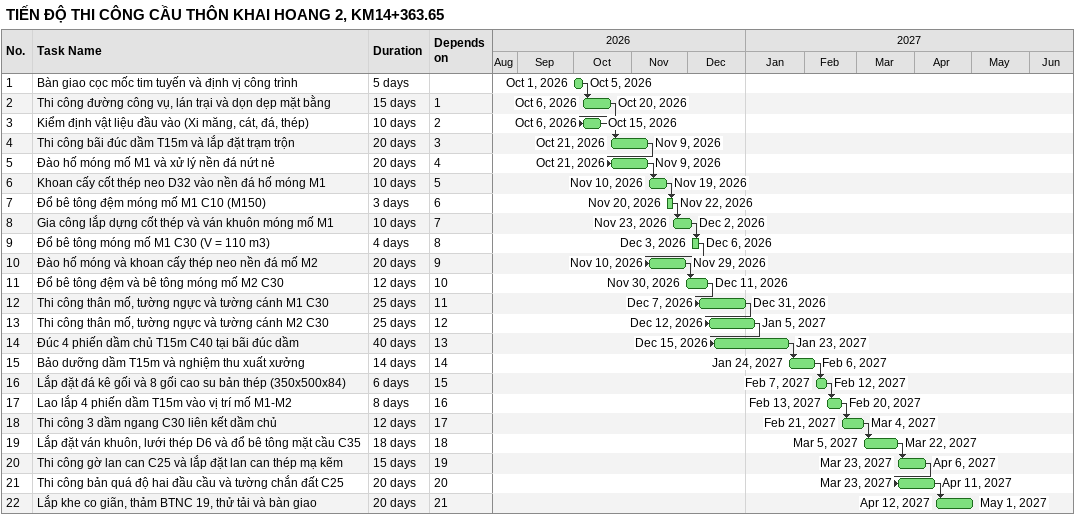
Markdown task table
TIẾN ĐỘ THI CÔNG CẦU THÔN KHAI HOANG 2, KM14+363.65

| ID | Task | Duration | Start | Finish | Predecessors |
|---|---|---|---|---|---|
| 1 | Bàn giao cọc mốc tim tuyến và định vị công trình | 5d | 2026-10-01 | 2026-10-05 |  |
| 2 | Thi công đường công vụ, lán trại và dọn dẹp mặt bằng | 15d | 2026-10-06 | 2026-10-20 | 1 |
| 3 | Kiểm định vật liệu đầu vào (Xi măng, cát, đá, thép) | 10d | 2026-10-06 | 2026-10-15 | 2 |
| 4 | Thi công bãi đúc dầm T15m và lắp đặt trạm trộn | 20d | 2026-10-21 | 2026-11-09 | 3 |
| 5 | Đào hố móng mố M1 và xử lý nền đá nứt nẻ | 20d | 2026-10-21 | 2026-11-09 | 4 |
| 6 | Khoan cấy cốt thép neo D32 vào nền đá hố móng M1 | 10d | 2026-11-10 | 2026-11-19 | 5 |
| 7 | Đổ bê tông đệm móng mố M1 C10 (M150) | 3d | 2026-11-20 | 2026-11-22 | 6 |
| 8 | Gia công lắp dựng cốt thép và ván khuôn móng mố M1 | 10d | 2026-11-23 | 2026-12-02 | 7 |
| 9 | Đổ bê tông móng mố M1 C30 (V = 110 m3) | 4d | 2026-12-03 | 2026-12-06 | 8 |
| 10 | Đào hố móng và khoan cấy thép neo nền đá mố M2 | 20d | 2026-11-10 | 2026-11-29 | 9 |
| 11 | Đổ bê tông đệm và bê tông móng mố M2 C30 | 12d | 2026-11-30 | 2026-12-11 | 10 |
| 12 | Thi công thân mố, tường ngực và tường cánh M1 C30 | 25d | 2026-12-07 | 2026-12-31 | 11 |
| 13 | Thi công thân mố, tường ngực và tường cánh M2 C30 | 25d | 2026-12-12 | 2027-01-05 | 12 |
| 14 | Đúc 4 phiến dầm chủ T15m C40 tại bãi đúc dầm | 40d | 2026-12-15 | 2027-01-23 | 13 |
| 15 | Bảo dưỡng dầm T15m và nghiệm thu xuất xưởng | 14d | 2027-01-24 | 2027-02-06 | 14 |
| 16 | Lắp đặt đá kê gối và 8 gối cao su bản thép (350x500x84) | 6d | 2027-02-07 | 2027-02-12 | 15 |
| 17 | Lao lắp 4 phiến dầm T15m vào vị trí mố M1-M2 | 8d | 2027-02-13 | 2027-02-20 | 16 |
| 18 | Thi công 3 dầm ngang C30 liên kết dầm chủ | 12d | 2027-02-21 | 2027-03-04 | 17 |
| 19 | Lắp đặt ván khuôn, lưới thép D6 và đổ bê tông mặt cầu C35 | 18d | 2027-03-05 | 2027-03-22 | 18 |
| 20 | Thi công gờ lan can C25 và lắp đặt lan can thép mạ kẽm | 15d | 2027-03-23 | 2027-04-06 | 19 |
| 21 | Thi công bản quá độ hai đầu cầu và tường chắn đất C25 | 20d | 2027-03-23 | 2027-04-11 | 20 |
| 22 | Lắp khe co giãn, thảm BTNC 19, thử tải và bàn giao | 20d | 2027-04-12 | 2027-05-01 | 21 |
